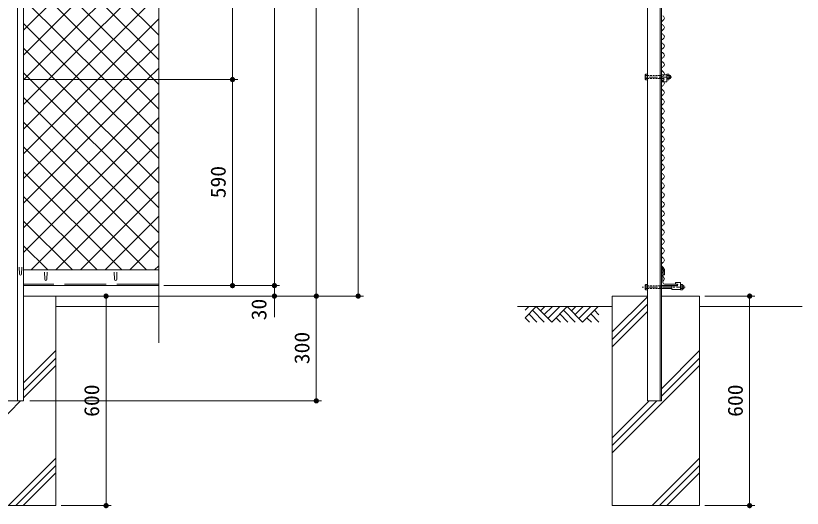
# Model space of a CAD drawing. Units: millimetres at full size. Extents: x -4455 to 4455, y -3150 to 3150.
# Drawn here: x -1412 to 841, y -887 to 523 of the extents above; entities that cross this region are included whole.
import ezdxf
from ezdxf.enums import TextEntityAlignment as Align

# ---------------------------------------------------------------- set-up
doc = ezdxf.new("R2010")
doc.units = ezdxf.units.MM
doc.header["$LTSCALE"] = 20
for name, pattern in [('DASHED', [7.5, 6, -1.5]), ('USER1', [2, 1.25, -0.25, 0.25, -0.25]), ('USER2', [0.375, 0.25, -0.125])]:
    doc.linetypes.add(name, pattern=pattern)
for name, color, linetype, lineweight in [('0-0_1部材', 3, 'Continuous', 18), ('0-2_5寸法', 1, 'Continuous', 18), ('0-3_SUNPOU', 1, 'Continuous', 18), ('0-4_8部品', 3, 'Continuous', 18), ('0-5_4基礎', 4, 'Continuous', 18), ('0-6_2網', 4, 'Continuous', 18), ('0-7_AMI', 3, 'Continuous', 18), ('0-C_BUHIN', 3, 'Continuous', 18), ('0-D_GL', 7, 'Continuous', 18), ('0-E_0', 3, 'Continuous', 18)]:
    doc.layers.add(name, color=color, linetype=linetype, lineweight=lineweight)
doc.styles.add('ＭＳ ゴシック', font='')
doc.styles.get('ＭＳ ゴシック').set_extended_font_data('MS Gothic')

# ---------------------------------------------------------------- blocks, each defined once
blk = doc.blocks.new('M1')
at = {"layer": '0-3_SUNPOU'}
blk.add_line((-5, 0), (-38.58, 0), dxfattribs=at)
for points in [[(0, 0), (-5, 0), (-4.96, 0.63)], [(0, 0), (-4.96, -0.63), (-5, 0)], [(0, 0), (-4.96, 0.63), (-4.84, 1.24)], [(0, 0), (-4.84, -1.24), (-4.96, -0.63)], [(0, 0), (-4.84, 1.24), (-4.65, 1.84)], [(0, 0), (-4.65, -1.84), (-4.84, -1.24)], [(0, 0), (-4.65, 1.84), (-4.38, 2.41)], [(0, 0), (-4.38, -2.41), (-4.65, -1.84)], [(0, 0), (-4.38, 2.41), (-4.05, 2.94)], [(0, 0), (-4.05, -2.94), (-4.38, -2.41)], [(0, 0), (-4.05, 2.94), (-3.64, 3.42)], [(0, 0), (-3.64, -3.42), (-4.05, -2.94)], [(0, 0), (-3.64, 3.42), (-3.19, 3.85)], [(0, 0), (-3.19, -3.85), (-3.64, -3.42)], [(0, 0), (-3.19, 3.85), (-2.68, 4.22)], [(0, 0), (-2.68, -4.22), (-3.19, -3.85)], [(0, 0), (-2.68, 4.22), (-2.13, 4.52)], [(0, 0), (-2.13, -4.52), (-2.68, -4.22)], [(0, 0), (-2.13, 4.52), (-1.55, 4.76)], [(0, 0), (-1.55, -4.76), (-2.13, -4.52)], [(0, 0), (-1.55, 4.76), (-0.94, 4.91)], [(0, 0), (-0.94, -4.91), (-1.55, -4.76)], [(0, 0), (-0.94, 4.91), (-0.31, 4.99)], [(0, 0), (-0.31, -4.99), (-0.94, -4.91)], [(0, 0), (-0.31, 4.99), (0.31, 4.99)], [(0, 0), (0.31, -4.99), (-0.31, -4.99)], [(0, 0), (0.31, 4.99), (0.94, 4.91)], [(0, 0), (0.94, 4.91), (1.55, 4.76)], [(0, 0), (1.55, 4.76), (2.13, 4.52)], [(0, 0), (2.13, 4.52), (2.68, 4.22)], [(0, 0), (2.68, 4.22), (3.19, 3.85)], [(0, 0), (3.19, 3.85), (3.64, 3.42)], [(0, 0), (3.64, 3.42), (4.05, 2.94)], [(0, 0), (4.05, 2.94), (4.38, 2.41)], [(0, 0), (4.38, 2.41), (4.65, 1.84)], [(0, 0), (4.65, 1.84), (4.84, 1.24)], [(0, 0), (4.84, 1.24), (4.96, 0.63)], [(0, 0), (4.96, 0.63), (5, 0)], [(0, 0), (0.94, -4.91), (0.31, -4.99)], [(0, 0), (1.55, -4.76), (0.94, -4.91)], [(0, 0), (2.13, -4.52), (1.55, -4.76)], [(0, 0), (2.68, -4.22), (2.13, -4.52)], [(0, 0), (3.19, -3.85), (2.68, -4.22)], [(0, 0), (3.64, -3.42), (3.19, -3.85)], [(0, 0), (4.05, -2.94), (3.64, -3.42)], [(0, 0), (4.38, -2.41), (4.05, -2.94)], [(0, 0), (4.65, -1.84), (4.38, -2.41)], [(0, 0), (4.84, -1.24), (4.65, -1.84)], [(0, 0), (4.96, -0.63), (4.84, -1.24)], [(0, 0), (5, 0), (4.96, -0.63)]]:
    blk.add_solid(points, dxfattribs=at)
blk = doc.blocks.new('NAMIX13')
at = {"layer": '0-7_AMI'}
for centre, start, end in [((-71.1, -133.3), 298.07249, 61.92751), ((71.1, -400), 118.07249, 241.92751), ((71.1, -933.3), 118.07249, 241.92751), ((-71.1, -666.7), 298.07249, 61.92751), ((71.1, -1466.7), 118.07249, 241.92751), ((-71.1, -1200), 298.07249, 61.92751), ((-71.1, -1733.3), 298.07249, 61.92751), ((71.1, -2000), 118.07249, 241.92751), ((-71.1, -2266.7), 298.07249, 61.92751), ((71.1, -2533.3), 118.07249, 241.92751), ((-71.1, -2800), 298.07249, 61.92751), ((71.1, -3066.7), 118.07249, 241.92751), ((71.1, -3600), 118.07249, 241.92751), ((-71.1, -3333.3), 298.07249, 61.92751), ((71.1, -4133.3), 118.07249, 241.92751), ((-71.1, -3866.7), 298.07249, 61.92751), ((-71.1, -4400), 298.07249, 61.92751), ((71.1, -4666.7), 118.07249, 241.92751), ((-71.1, -4933.3), 298.07249, 61.92751), ((71.1, -5200), 118.07249, 241.92751), ((-71.1, -5466.7), 298.07249, 61.92751), ((71.1, -5733.3), 118.07249, 241.92751)]:
    blk.add_arc(centre, 151.1, start, end, dxfattribs=at)
blk = doc.blocks.new('GL-マーク')
at = {"layer": '0-E_0', "color": 1}
for p, q in [((-278.75, -14.14), (-264.61, 0)), ((-278.75, -42.43), (-236.32, 0)), ((-236.32, 0), (-177.24, -59.08)), ((-203.01, 0), (-219.67, -16.66)), ((-174.73, 0), (-205.53, -30.8)), ((-146.45, 0), (-191.38, -44.94)), ((-118.16, 0), (-177.24, -59.08)), ((-118.16, 0), (-59.08, -59.08)), ((-84.85, 0), (-101.51, -16.65)), ((-56.57, 0), (-87.36, -30.8)), ((-28.28, 0), (-73.22, -44.94)), ((0, 0), (-59.08, -59.08)), ((-264.61, -28.28), (-233.81, -59.08)), ((-250.46, -14.14), (-205.53, -59.08)), ((-146.44, -28.28), (-115.65, -59.08)), ((-132.3, -14.14), (-87.37, -59.08)), ((2.51, -59.08), (-28.28, -28.28)), ((3.33, -31.61), (-14.14, -14.14)), ((-278.75, -42.43), (-262.09, -59.08)), ((-160.59, -42.43), (-143.93, -59.08)), ((-25.77, -59.08), (-42.43, -42.43))]:
    blk.add_line(p, q, dxfattribs=at)

msp = doc.modelspace()

# ---------------------------------------------------------------- linework, layer by layer
at = {"layer": '0-0_1部材'}
for p, q in [((-1406.64, 1970.35), (-1406.64, -579.36)), ((-1329.39, -210.86), (-1328.64, -231.36)), ((-1321.89, -210.86), (-1322.64, -231.36)), ((-1129.39, -210.86), (-1128.64, -231.36)), ((-1121.89, -210.86), (-1122.64, -231.36))]:
    msp.add_line(p, q, dxfattribs=at)
at = {"layer": '0-0_1部材', "color": 7}
for p, q in [((-1389.14, 1970.35), (-1389.14, -579.36)), ((434.59, 1579.7), (434.59, -579.36)), ((438.09, 1580.64), (438.09, -579.36)), ((398.09, 1569.92), (398.09, -579.36)), ((438.09, -196.34), (446.47, -202.82)), ((438.09, -200.77), (442.97, -204.54)), ((-1002.32, -204.36), (-1389.14, -204.36)), ((438.09, -204.36), (438.09, -244.36)), ((438.09, -204.36), (439.09, -204.36)), ((442.09, -207.36), (442.09, -240.86)), ((442.97, -218.21), (442.97, -204.54)), ((446.47, -218.21), (442.97, -218.21)), ((446.47, -218.21), (446.47, -202.82)), ((446.59, -245.36), (480.09, -245.36)), ((-1002.32, -249.36), (-1389.14, -249.36))]:
    msp.add_line(p, q, dxfattribs=at)
at = {"layer": '0-0_1部材', "color": 4}
msp.add_line((-1002.32, -413.15), (-1002.32, 587.45), dxfattribs=at)
at = {"layer": '0-0_1部材', "color": 1, "linetype": 'DASHED'}
msp.add_line((-1002.32, -245.36), (-1389.14, -245.36), dxfattribs=at)
at = {"layer": '0-0_1部材', "color": 7}
msp.add_lwpolyline([(443.09, -249.36), (483.09, -249.36), (483.09, -248.36)], dxfattribs=at)
for centre, radius, start, end in [((439.09, -207.36), 3, 0, 90), ((443.09, -244.36), 5, 180, 270), ((446.59, -240.86), 4.5, 180, 270), ((480.09, -248.36), 3, 0, 90)]:
    msp.add_arc(centre, radius, start, end, dxfattribs=at)
at = {"layer": '0-0_1部材'}
for centre in [(-1325.64, -231.36), (-1125.64, -231.36)]:
    msp.add_arc(centre, 3, 180, 0, dxfattribs=at)
at = {"layer": '0-2_5寸法'}
for p, q in [((-430.75, 1926.64), (-430.75, -279.36)), ((-670.75, -249.36), (-670.75, 1520.64)), ((-550.75, 1520.64), (-550.75, -279.36)), ((-790.75, 340.64), (-790.75, 930.64)), ((-1010.88, 340.64), (-775.75, 340.64)), ((-987.32, 340.64), (-775.75, 340.64)), ((-790.75, -249.36), (-790.75, 340.64)), ((-670.75, -219.36), (-670.75, -189.36)), ((-987.32, -249.36), (-655.75, -249.36)), ((-987.32, -249.36), (-655.75, -249.36)), ((-987.32, -249.36), (-775.75, -249.36)), ((-670.75, -249.36), (-670.75, -279.36)), ((-1299.54, -279.36), (-415.75, -279.36)), ((-1299.54, -279.36), (-535.75, -279.36)), ((-1281.69, -279.36), (-1138.07, -279.36)), ((-1153.07, -279.36), (-1153.07, -879.36)), ((-987.32, -279.36), (-535.75, -279.36)), ((-987.32, -279.36), (-655.75, -279.36)), ((-550.75, -279.36), (-550.75, -579.36)), ((562.04, -279.36), (705.65, -279.36)), ((690.65, -279.36), (690.65, -879.36)), ((-670.75, -309.36), (-670.75, -339.36)), ((-1370.99, -579.36), (-535.75, -579.36)), ((-1281.69, -879.36), (-1138.07, -879.36)), ((562.04, -879.36), (705.65, -879.36))]:
    msp.add_line(p, q, dxfattribs=at)
at = {"layer": '0-4_8部品', "color": 1, "linetype": 'USER1'}
for p, q in [((466.42, 347.78), (387.38, 347.78)), ((506.32, -253.81), (383.04, -253.81))]:
    msp.add_line(p, q, dxfattribs=at)
at = {"layer": '0-4_8部品'}
for p, q in [((391.69, 341.86), (391.69, 353.7)), ((391.69, 341.86), (392.8, 339.94)), ((392.38, 351.78), (398.09, 351.78)), ((392.38, 343.78), (398.09, 343.78)), ((392.8, 339.94), (398.09, 339.94)), ((398.09, 339.94), (398.09, 355.62)), ((438.09, 354.1), (453.84, 354.1)), ((438.09, 343.6), (443.59, 343.6)), ((438.84, 339.1), (443.59, 339.1)), ((453.84, 339.94), (453.84, 355.62)), ((459.13, 355.62), (453.84, 355.62)), ((453.84, 354.1), (453.84, 334.1)), ((459.55, 351.78), (453.84, 351.78)), ((459.55, 343.78), (453.84, 343.78)), ((460.24, 353.7), (459.13, 355.62)), ((460.24, 341.86), (460.24, 353.7)), ((460.24, 351.78), (463.79, 351.78)), ((460.24, 343.78), (463.79, 343.78)), ((463.79, 343.78), (463.79, 351.78)), ((391.69, -247.89), (392.8, -245.97)), ((477.9, -240.13), (492.9, -240.13)), ((477.9, -245.13), (477.9, -240.13)), ((477.9, -245.13), (482.65, -245.13)), ((492.9, -260.13), (492.9, -240.13)), ((492.9, -245.97), (492.9, -261.65)), ((498.19, -245.97), (492.9, -245.97)), ((499.3, -247.89), (498.19, -245.97)), ((392.38, -249.81), (398.09, -249.81)), ((392.38, -257.81), (398.09, -257.81)), ((392.8, -261.65), (398.09, -261.65)), ((438.09, -249.81), (467.9, -249.81)), ((438.09, -257.81), (467.9, -257.81)), ((467.9, -249.63), (482.65, -249.63)), ((467.9, -260.13), (467.9, -249.63)), ((467.9, -260.13), (492.9, -260.13)), ((498.61, -249.81), (492.9, -249.81)), ((498.61, -257.81), (492.9, -257.81)), ((499.3, -247.89), (499.3, -259.73))]:
    msp.add_line(p, q, dxfattribs=at)
at = {"layer": '0-4_8部品', "color": 1, "linetype": 'USER2'}
for p, q in [((398.09, 351.78), (438.09, 351.78)), ((398.09, 343.78), (438.09, 343.78))]:
    msp.add_line(p, q, dxfattribs=at)
at = {"layer": '0-4_8部品', "color": 7}
msp.add_line((438.09, 332.64), (438.09, 348.64), dxfattribs=at)
at = {"layer": '0-4_8部品', "color": 1}
for p, q in [((460.24, 350.98), (464.2, 350.98)), ((460.24, 344.58), (464.2, 344.58))]:
    msp.add_line(p, q, dxfattribs=at)
at = {"layer": '0-4_8部品', "linetype": 'USER2'}
for p, q in [((398.09, -249.81), (438.09, -249.81)), ((398.09, -257.81), (438.09, -257.81))]:
    msp.add_line(p, q, dxfattribs=at)
at = {"layer": '0-4_8部品'}
for points in [[(391.69, 353.7), (392.8, 355.62), (398.09, 355.62)], [(438.84, 339.1), (438.84, 334.1), (453.84, 334.1)], [(460.24, 341.86), (459.13, 339.94), (453.84, 339.94)], [(392.8, -245.97), (398.09, -245.97), (398.09, -261.65)], [(391.69, -247.89), (391.69, -259.73), (392.8, -261.65)], [(499.3, -259.73), (498.19, -261.65), (492.9, -261.65)]]:
    msp.add_lwpolyline(points, dxfattribs=at)
for centre, radius, start, end in [((394.72, 353.7), 3.03, 180, 219.3382), ((403.69, 347.78), 12, 160.52878, 199.47122), ((394.72, 341.86), 3.03, 140.6618, 180), ((443.59, 341.35), 2.25, 270, 90), ((457.21, 353.7), 3.03, 320.6618, 0), ((448.24, 347.78), 12, 340.52878, 19.47122), ((457.21, 341.86), 3.03, 0, 39.3382), ((456.87, 347.78), 8, 330, 30), ((482.65, -247.38), 2.25, 270, 90), ((394.72, -247.89), 3.03, 180, 219.3382), ((403.69, -253.81), 12, 160.52878, 199.47122), ((394.72, -259.73), 3.03, 140.6618, 180), ((496.27, -247.89), 3.03, 320.6618, 0), ((487.3, -253.81), 12, 340.52878, 19.47122), ((496.27, -259.73), 3.03, 0, 39.3382), ((496.15, -253.81), 6.71, 298.05542, 61.94458)]:
    msp.add_arc(centre, radius, start, end, dxfattribs=at)
at = {"layer": '0-5_4基礎', "color": 7}
for p, q in [((-1389.14, -279.36), (-1296.69, -279.36)), ((-1296.69, -879.36), (-1296.69, -279.36)), ((297.04, -879.36), (297.04, -279.36)), ((297.04, -279.36), (398.09, -279.36)), ((438.09, -279.36), (547.04, -279.36)), ((547.04, -879.36), (547.04, -279.36)), ((-1546.69, -879.36), (-1296.69, -879.36)), ((297.04, -879.36), (547.04, -879.36))]:
    msp.add_line(p, q, dxfattribs=at)
at = {"layer": '0-5_4基礎'}
for p, q in [((297.04, -382.13), (398.09, -281.08)), ((297.04, -403.35), (398.09, -302.3)), ((297.04, -424.56), (398.09, -323.51)), ((-1389.14, -528.04), (-1296.69, -435.59)), ((438.09, -544.54), (547.04, -435.59)), ((-1389.14, -549.26), (-1296.69, -456.81)), ((438.09, -565.76), (547.04, -456.81)), ((-1389.14, -570.47), (-1296.69, -478.02)), ((297.04, -728.02), (547.04, -478.02)), ((-1546.69, -728.02), (-1398.03, -579.36)), ((297.04, -706.81), (424.49, -579.36)), ((297.04, -685.59), (403.27, -579.36)), ((-1432.63, -879.36), (-1296.69, -743.41)), ((411.1, -879.36), (547.04, -743.41)), ((-1411.42, -879.36), (-1296.69, -764.63)), ((432.31, -879.36), (547.04, -764.63)), ((-1390.2, -879.36), (-1296.69, -785.84)), ((453.52, -879.36), (547.04, -785.84))]:
    msp.add_line(p, q, dxfattribs=at)
at = {"layer": '0-6_2網'}
for p, q in [((-1389.14, 481.59), (-1002.32, 868.4)), ((-1002.32, 467.87), (-1389.14, 854.68)), ((-1389.14, 410.88), (-1002.32, 797.69)), ((-1002.32, 397.16), (-1389.14, 783.97)), ((-1016.51, 340.64), (-1389.14, 713.26)), ((-1087.23, 340.64), (-1389.14, 642.55)), ((-1157.94, 340.64), (-1389.14, 571.84)), ((-1247.24, 340.64), (-1002.32, 585.56)), ((-1228.65, 340.64), (-1389.14, 501.13)), ((-1176.53, 340.64), (-1002.32, 514.85)), ((-1299.36, 340.64), (-1389.14, 430.42)), ((-1105.82, 340.64), (-1002.32, 444.14)), ((-1035.11, 340.64), (-1002.32, 373.43)), ((-1370.07, 340.64), (-1389.14, 359.71)), ((-1389.14, 198.75), (-1247.24, 340.64)), ((-1389.14, 128.04), (-1176.53, 340.64)), ((-1389.14, 57.33), (-1105.82, 340.64)), ((-1389.14, -13.39), (-1035.11, 340.64)), ((-1002.32, -27.11), (-1370.07, 340.64)), ((-1002.32, 43.6), (-1299.36, 340.64)), ((-1002.32, 114.31), (-1228.65, 340.64)), ((-1002.32, 185.02), (-1157.94, 340.64)), ((-1002.32, 255.74), (-1087.23, 340.64)), ((-1002.32, 326.45), (-1016.51, 340.64)), ((-1389.14, -84.1), (-1002.32, 302.72)), ((-1002.32, -97.82), (-1389.14, 289)), ((-1389.14, -154.81), (-1002.32, 232.01)), ((-1002.32, -168.53), (-1389.14, 218.29)), ((-1367.98, -204.36), (-1002.32, 161.3)), ((-1037.2, -204.36), (-1389.14, 147.58)), ((-1297.27, -204.36), (-1002.32, 90.59)), ((-1107.91, -204.36), (-1389.14, 76.87)), ((-1178.62, -204.36), (-1389.14, 6.15)), ((-1226.56, -204.36), (-1002.32, 19.88)), ((-1249.33, -204.36), (-1389.14, -64.56)), ((-1155.85, -204.36), (-1002.32, -50.83)), ((-1085.14, -204.36), (-1002.32, -121.54)), ((-1320.04, -204.36), (-1389.14, -135.27)), ((-1014.43, -204.36), (-1002.32, -192.26))]:
    msp.add_line(p, q, dxfattribs=at)
for points in [[(-1389.14, 340.17), (-1388.66, 340.64), (-1002.32, 726.98)], [(-1389.14, 269.46), (-1317.95, 340.64), (-997.48, 661.12)]]:
    msp.add_lwpolyline(points, dxfattribs=at)
at = {"layer": '0-6_2網', "color": 3}
for centre, start, end in [((438.74, 223.34), 298.07249, 61.92751), ((445.85, 210.01), 118.07249, 241.92751)]:
    msp.add_arc(centre, 7.56, start, end, dxfattribs=at)
at = {"layer": '0-7_AMI'}
for centre, start, end in [((438.74, -96.66), 298.07249, 61.92751), ((445.85, -109.99), 118.07249, 241.92751), ((445.85, -136.66), 118.07249, 241.92751), ((438.74, -123.32), 298.07249, 61.92751), ((445.85, -163.32), 118.07249, 241.92751), ((438.74, -149.99), 298.07249, 61.92751), ((438.74, -176.66), 298.07249, 61.92751), ((445.85, -189.99), 118.07249, 241.92751), ((438.74, -203.32), 298.07249, 61.92751), ((445.85, -216.66), 118.07249, 241.92751), ((438.74, -229.99), 298.07249, 61.92751)]:
    msp.add_arc(centre, 7.56, start, end, dxfattribs=at)
at = {"layer": '0-C_BUHIN'}
msp.add_line((-1002.32, 340.64), (-1389.14, 340.64), dxfattribs=at)
at = {"layer": '0-D_GL'}
for p, q in [((-1296.69, -309.36), (-1002.32, -309.36)), ((297.04, -309.36), (25.36, -309.36)), ((547.04, -309.36), (841.41, -309.36)), ((-1462.14, -579.36), (-1389.14, -579.36)), ((398.09, -579.36), (438.09, -579.36))]:
    msp.add_line(p, q, dxfattribs=at)
at = {"layer": '0-E_0'}
for p, q in [((-1402.14, -196.34), (-1401.39, -216.84)), ((-1394.64, -196.34), (-1395.39, -216.84))]:
    msp.add_line(p, q, dxfattribs=at)
msp.add_arc((-1398.39, -216.84), 3, 180, 0, dxfattribs=at)

# ---------------------------------------------------------------- block references
at = {"layer": '0-2_5寸法', "xscale": 1.5, "yscale": 1.5}
for p, rotation in [((-790.75, 340.64), 270), ((-790.75, 340.64), 90), ((-790.75, -249.36), 270), ((-670.75, -249.36), 270), ((-670.75, -249.36), 270), ((-550.75, -279.36), 270), ((-430.75, -279.36), 270), ((-1153.07, -279.36), 90), ((-670.75, -279.36), 90), ((-550.75, -279.36), 90), ((690.65, -279.36), 90), ((-550.75, -579.36), 270), ((-1153.07, -879.36), 270), ((690.65, -879.36), 270)]:
    msp.add_blockref('M1', p, dxfattribs=dict(at, rotation=rotation))
at = {"layer": '0-6_2網', "xscale": 0.05, "yscale": 0.05}
for p in [(442.29, 523.34), (442.29, 203.34)]:
    msp.add_blockref('NAMIX13', p, dxfattribs=at)
at = {"layer": '0-D_GL', "xscale": 0.75, "yscale": 0.75}
msp.add_blockref('GL-マーク', (256.49, -309.36), dxfattribs=at)

# ---------------------------------------------------------------- texts
at = {"layer": '0-2_5寸法', "color": 3, "style": 'ＭＳ ゴシック', "width": 1.05}
for s, p in [('590', (-797.42, 0.64)), ('30', (-680.6, -348.73)), ('300', (-557.42, -474.36)), ('600', (-1159.75, -625.11)), ('600', (683.98, -625.11))]:
    msp.add_text(s, height=43.26, rotation=90, dxfattribs=at).set_placement(p, align=Align.BOTTOM_LEFT)

doc.saveas('drawing.dxf')
